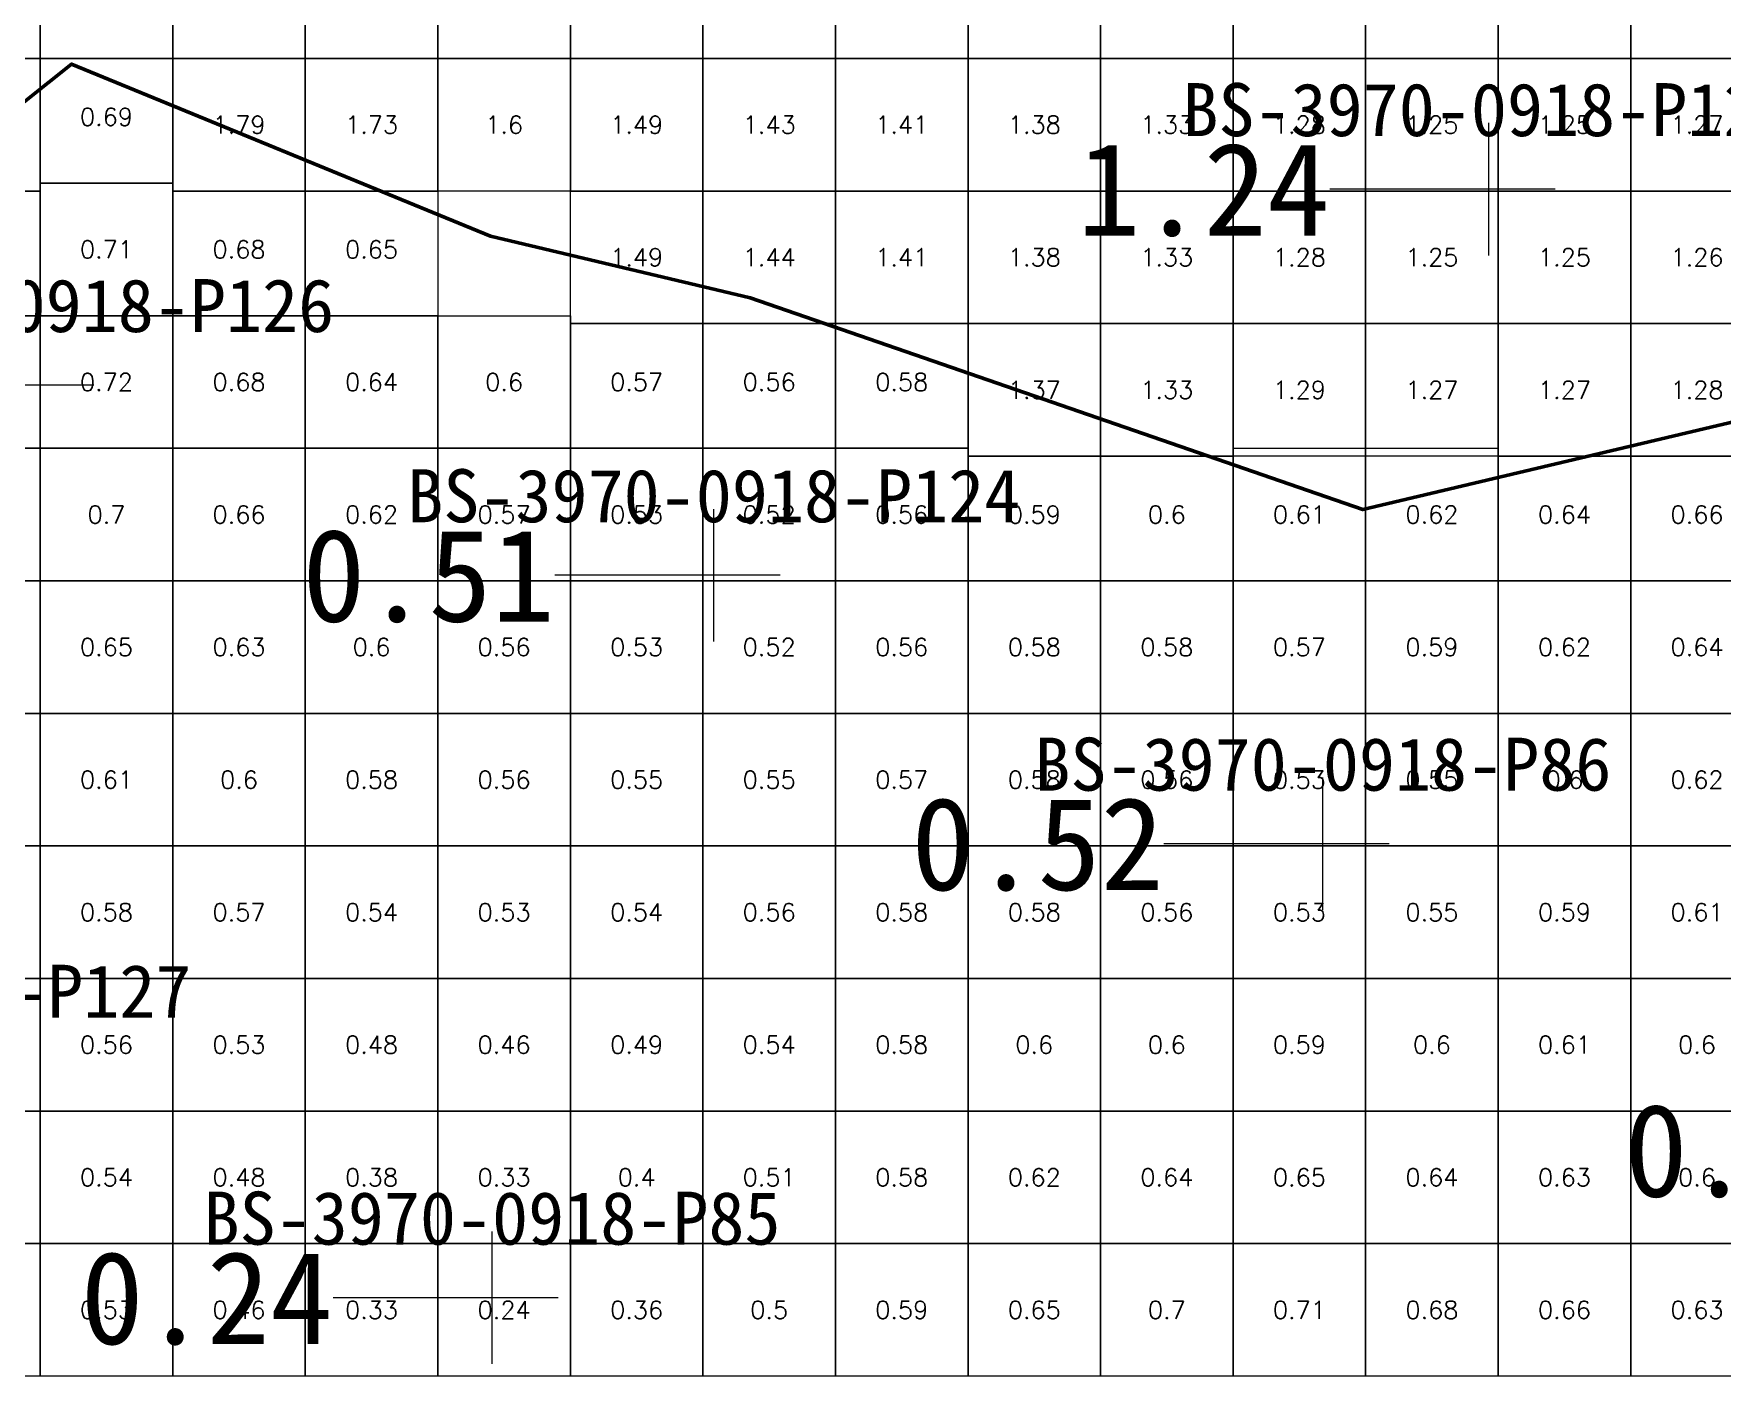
# Model space of a CAD drawing. Header units: inches. Extents: x 469796 to 469991, y 4349683 to 4349814.
# Drawn here: x 469877.26 to 469889.99, y 4349740.5 to 4349750.57 of the extents above; entities that cross this region are included whole.
import ezdxf
from ezdxf.enums import TextEntityAlignment as Align

# ---------------------------------------------------------------- set-up
doc = ezdxf.new("R2010")
doc.units = ezdxf.units.IN
doc.header["$MEASUREMENT"] = 0
for name, color, linetype, lineweight in [('点', 7, 'Continuous', 0), ('爆区方格网', 7, 'Continuous', 0), ('线条', 7, 'Continuous', 0), ('钻孔', 7, 'Continuous', 0)]:
    doc.layers.add(name, color=color, linetype=linetype, lineweight=lineweight)
doc.styles.add('3dmine_textStyle_1', font='txt.shx', dxfattribs={"height": 1, "bigfont": 'gbcbig.shx'})
doc.styles.add('3dmine_textStyle_2', font='', dxfattribs={"height": 1})
doc.styles.get('3dmine_textStyle_2').set_extended_font_data('SimSun-ExtB')

msp = doc.modelspace()

# ---------------------------------------------------------------- hatches: boundary and pattern name
at = {"layer": '钻孔', "linetype": 'Continuous', "lineweight": 0, "true_color": 0x0000ff, "extrusion": (0, 1, 0)}
msp.add_hatch(color=5, dxfattribs=at).paths.add_polyline_path([(-469889.234, 3959.669), (-469888.234, 3959.669), (-469888.234, 3972.669), (-469889.234, 3972.669)], flags=0)
at = {"layer": '钻孔', "linetype": 'Continuous', "lineweight": 0, "true_color": 0x00ffff, "extrusion": (0, 1, 0)}
for points in [[(-469878.209, 3959.597), (-469877.209, 3959.597), (-469877.209, 3972.597), (-469878.209, 3972.597)], [(-469883.386, 3959.727), (-469882.386, 3959.727), (-469882.386, 3972.727), (-469883.386, 3972.727)], [(-469887.981, 3959.727), (-469886.981, 3959.727), (-469886.981, 3972.727), (-469887.981, 3972.727)]]:
    msp.add_hatch(color=4, dxfattribs=at).paths.add_polyline_path(points, flags=0)
at = {"layer": '钻孔', "linetype": 'Continuous', "lineweight": 0, "true_color": 0x808080, "extrusion": (0, 1, 0)}
msp.add_hatch(color=8, dxfattribs=at).paths.add_polyline_path([(-469881.713, 3959.633), (-469880.713, 3959.633), (-469880.713, 3972.633), (-469881.713, 3972.633)], flags=0)

# ---------------------------------------------------------------- linework, layer by layer
at = {"color": 5, "linetype": 'Continuous', "lineweight": 50, "elevation": 3966.246}
msp.add_lwpolyline([(469863.277, 4349745.916), (469865.372, 4349742.59), (469870.758, 4349742.39), (469875.513, 4349745.185), (469875.059, 4349748.364), (469877.541, 4349750.341), (469880.7, 4349749.043), (469882.661, 4349748.577), (469887.283, 4349746.98), (469890.375, 4349747.712), (469892.104, 4349749.476), (469891.705, 4349752.968), (469892.637, 4349754.266), (469889.478, 4349756.794), (469884.88, 4349759.29), (469865.757, 4349749.122), (469863.277, 4349745.916)], dxfattribs=at)
at = {"color": 5, "linetype": 'Continuous', "lineweight": 53, "elevation": 3966.246}
msp.add_lwpolyline([(469890.375, 4349747.712), (469887.283, 4349746.98), (469882.661, 4349748.577), (469880.7, 4349749.043), (469877.541, 4349750.341), (469875.059, 4349748.364), (469875.513, 4349745.185), (469870.758, 4349742.39), (469865.372, 4349742.59), (469863.277, 4349745.916), (469863.277, 4349745.916)], dxfattribs=at)
at = {"layer": '点', "color": 138, "linetype": 'Continuous', "lineweight": 0, "true_color": 0x004c4c}
for points, elevation in [([(469888.234, 4349748.897), (469888.234, 4349749.897)], 3972.669), ([(469888.734, 4349749.397), (469887.734, 4349749.397)], 3972.669), ([(469877.709, 4349747.919), (469876.709, 4349747.919)], 3972.597), ([(469882.386, 4349745.984), (469882.386, 4349746.984)], 3972.727), ([(469882.886, 4349746.484), (469881.886, 4349746.484)], 3972.727), ([(469886.981, 4349743.959), (469886.981, 4349744.959)], 3972.727), ([(469887.481, 4349744.459), (469886.481, 4349744.459)], 3972.727), ([(469880.713, 4349740.534), (469880.713, 4349741.534)], 3972.633), ([(469881.213, 4349741.034), (469880.213, 4349741.034)], 3972.633)]:
    msp.add_lwpolyline(points, dxfattribs=dict(at, elevation=elevation))
at = {"layer": '爆区方格网', "color": 5, "linetype": 'Continuous', "lineweight": 0}
for points, elevation in [([(469877.304, 4349750.383), (469876.304, 4349750.383), (469876.304, 4349751.383), (469877.304, 4349751.383), (469877.304, 4349750.383)], 3972.334), ([(469878.304, 4349750.383), (469877.304, 4349750.383), (469877.304, 4349751.383), (469878.304, 4349751.383), (469878.304, 4349750.383)], 3972.334), ([(469879.304, 4349750.383), (469878.304, 4349750.383), (469878.304, 4349751.383), (469879.304, 4349751.383), (469879.304, 4349750.383)], 3972.334), ([(469880.304, 4349750.383), (469879.304, 4349750.383), (469879.304, 4349751.383), (469880.304, 4349751.383), (469880.304, 4349750.383)], 3972.334), ([(469881.304, 4349750.383), (469880.304, 4349750.383), (469880.304, 4349751.383), (469881.304, 4349751.383), (469881.304, 4349750.383)], 3972.334), ([(469882.304, 4349750.383), (469881.304, 4349750.383), (469881.304, 4349751.383), (469882.304, 4349751.383), (469882.304, 4349750.383)], 3972.334), ([(469877.304, 4349749.383), (469876.304, 4349749.383), (469876.304, 4349750.383), (469877.304, 4349750.383), (469877.304, 4349749.383)], 3972.334), ([(469878.304, 4349749.442), (469877.304, 4349749.442), (469877.304, 4349750.383), (469878.304, 4349750.383), (469878.304, 4349749.442)], 3972.193), ([(469879.304, 4349749.383), (469878.304, 4349749.383), (469878.304, 4349750.383), (469879.304, 4349750.383), (469879.304, 4349749.383)], 3972.334), ([(469880.304, 4349749.383), (469879.304, 4349749.383), (469879.304, 4349750.383), (469880.304, 4349750.383), (469880.304, 4349749.383)], 3972.334), ([(469881.304, 4349749.383), (469880.304, 4349749.383), (469880.304, 4349750.383), (469881.304, 4349750.383), (469881.304, 4349749.383)], 3972.334), ([(469882.304, 4349749.383), (469881.304, 4349749.383), (469881.304, 4349750.383), (469882.304, 4349750.383), (469882.304, 4349749.383)], 3972.334), ([(469877.304, 4349748.442), (469876.304, 4349748.442), (469876.304, 4349749.383), (469877.304, 4349749.383), (469877.304, 4349748.442)], 3972.193), ([(469878.304, 4349749.383), (469878.304, 4349748.442), (469877.304, 4349748.442), (469877.304, 4349749.383), (469877.304, 4349749.442), (469878.304, 4349749.442), (469878.304, 4349749.383)], 3972.193), ([(469879.304, 4349748.442), (469878.304, 4349748.442), (469878.304, 4349749.383), (469879.304, 4349749.383), (469879.304, 4349748.442)], 3972.193), ([(469880.304, 4349748.442), (469879.304, 4349748.442), (469879.304, 4349749.383), (469880.304, 4349749.383), (469880.304, 4349748.442)], 3972.193), ([(469882.304, 4349748.383), (469881.304, 4349748.383), (469881.304, 4349749.383), (469882.304, 4349749.383), (469882.304, 4349748.383)], 3972.334)]:
    msp.add_lwpolyline(points, dxfattribs=dict(at, elevation=elevation))
at = {"layer": '爆区方格网', "color": 5, "linetype": 'Continuous', "lineweight": 0, "true_color": 0x0000ff, "elevation": 3972.334}
for points in [[(469883.304, 4349750.383), (469882.304, 4349750.383), (469882.304, 4349751.383), (469883.304, 4349751.383), (469883.304, 4349750.383)], [(469884.304, 4349750.383), (469883.304, 4349750.383), (469883.304, 4349751.383), (469884.304, 4349751.383), (469884.304, 4349750.383)], [(469885.304, 4349750.383), (469884.304, 4349750.383), (469884.304, 4349751.383), (469885.304, 4349751.383), (469885.304, 4349750.383)], [(469886.304, 4349750.383), (469885.304, 4349750.383), (469885.304, 4349751.383), (469886.304, 4349751.383), (469886.304, 4349750.383)], [(469887.304, 4349750.383), (469886.304, 4349750.383), (469886.304, 4349751.383), (469887.304, 4349751.383), (469887.304, 4349750.383)], [(469888.304, 4349750.383), (469887.304, 4349750.383), (469887.304, 4349751.383), (469888.304, 4349751.383), (469888.304, 4349750.383)], [(469889.304, 4349750.383), (469888.304, 4349750.383), (469888.304, 4349751.383), (469889.304, 4349751.383), (469889.304, 4349750.383)], [(469890.304, 4349750.383), (469889.304, 4349750.383), (469889.304, 4349751.383), (469890.304, 4349751.383), (469890.304, 4349750.383)], [(469883.304, 4349749.383), (469882.304, 4349749.383), (469882.304, 4349750.383), (469883.304, 4349750.383), (469883.304, 4349749.383)], [(469884.304, 4349749.383), (469883.304, 4349749.383), (469883.304, 4349750.383), (469884.304, 4349750.383), (469884.304, 4349749.383)], [(469885.304, 4349749.383), (469884.304, 4349749.383), (469884.304, 4349750.383), (469885.304, 4349750.383), (469885.304, 4349749.383)], [(469886.304, 4349749.383), (469885.304, 4349749.383), (469885.304, 4349750.383), (469886.304, 4349750.383), (469886.304, 4349749.383)], [(469887.304, 4349749.383), (469886.304, 4349749.383), (469886.304, 4349750.383), (469887.304, 4349750.383), (469887.304, 4349749.383)], [(469888.304, 4349749.383), (469887.304, 4349749.383), (469887.304, 4349750.383), (469888.304, 4349750.383), (469888.304, 4349749.383)], [(469889.304, 4349749.383), (469888.304, 4349749.383), (469888.304, 4349750.383), (469889.304, 4349750.383), (469889.304, 4349749.383)], [(469890.304, 4349749.383), (469889.304, 4349749.383), (469889.304, 4349750.383), (469890.304, 4349750.383), (469890.304, 4349749.383)], [(469883.304, 4349748.383), (469882.304, 4349748.383), (469882.304, 4349749.383), (469883.304, 4349749.383), (469883.304, 4349748.383)], [(469884.304, 4349748.383), (469883.304, 4349748.383), (469883.304, 4349749.383), (469884.304, 4349749.383), (469884.304, 4349748.383)], [(469885.304, 4349748.383), (469884.304, 4349748.383), (469884.304, 4349749.383), (469885.304, 4349749.383), (469885.304, 4349748.383)], [(469886.304, 4349748.383), (469885.304, 4349748.383), (469885.304, 4349749.383), (469886.304, 4349749.383), (469886.304, 4349748.383)], [(469887.304, 4349748.383), (469886.304, 4349748.383), (469886.304, 4349749.383), (469887.304, 4349749.383), (469887.304, 4349748.383)], [(469888.304, 4349748.383), (469887.304, 4349748.383), (469887.304, 4349749.383), (469888.304, 4349749.383), (469888.304, 4349748.383)], [(469889.304, 4349748.383), (469888.304, 4349748.383), (469888.304, 4349749.383), (469889.304, 4349749.383), (469889.304, 4349748.383)], [(469890.304, 4349748.383), (469889.304, 4349748.383), (469889.304, 4349749.383), (469890.304, 4349749.383), (469890.304, 4349748.383)], [(469885.304, 4349747.383), (469884.304, 4349747.383), (469884.304, 4349748.383), (469885.304, 4349748.383), (469885.304, 4349747.383)], [(469886.304, 4349747.383), (469885.304, 4349747.383), (469885.304, 4349748.383), (469886.304, 4349748.383), (469886.304, 4349747.383)], [(469887.304, 4349747.383), (469886.304, 4349747.383), (469886.304, 4349748.383), (469887.304, 4349748.383), (469887.304, 4349747.383)], [(469888.304, 4349747.383), (469887.304, 4349747.383), (469887.304, 4349748.383), (469888.304, 4349748.383), (469888.304, 4349747.383)], [(469889.304, 4349747.383), (469888.304, 4349747.383), (469888.304, 4349748.383), (469889.304, 4349748.383), (469889.304, 4349747.383)], [(469890.304, 4349747.383), (469889.304, 4349747.383), (469889.304, 4349748.383), (469890.304, 4349748.383), (469890.304, 4349747.383)]]:
    msp.add_lwpolyline(points, dxfattribs=at)
at = {"layer": '爆区方格网', "color": 4, "linetype": 'Continuous', "lineweight": 0, "true_color": 0x00ffff, "elevation": 3972.193}
for points in [[(469877.304, 4349747.442), (469876.304, 4349747.442), (469876.304, 4349748.442), (469877.304, 4349748.442), (469877.304, 4349747.442)], [(469878.304, 4349747.442), (469877.304, 4349747.442), (469877.304, 4349748.442), (469878.304, 4349748.442), (469878.304, 4349747.442)], [(469879.304, 4349747.442), (469878.304, 4349747.442), (469878.304, 4349748.442), (469879.304, 4349748.442), (469879.304, 4349747.442)], [(469880.304, 4349747.442), (469879.304, 4349747.442), (469879.304, 4349748.442), (469880.304, 4349748.442), (469880.304, 4349747.442)], [(469881.304, 4349748.383), (469881.304, 4349747.442), (469880.304, 4349747.442), (469880.304, 4349748.442), (469881.304, 4349748.442), (469881.304, 4349748.383)], [(469882.304, 4349747.442), (469881.304, 4349747.442), (469881.304, 4349748.383), (469882.304, 4349748.383), (469882.304, 4349747.442)], [(469883.304, 4349747.442), (469882.304, 4349747.442), (469882.304, 4349748.383), (469883.304, 4349748.383), (469883.304, 4349747.442)], [(469884.304, 4349747.442), (469883.304, 4349747.442), (469883.304, 4349748.383), (469884.304, 4349748.383), (469884.304, 4349747.442)], [(469877.304, 4349746.442), (469876.304, 4349746.442), (469876.304, 4349747.442), (469877.304, 4349747.442), (469877.304, 4349746.442)], [(469878.304, 4349746.442), (469877.304, 4349746.442), (469877.304, 4349747.442), (469878.304, 4349747.442), (469878.304, 4349746.442)], [(469879.304, 4349746.442), (469878.304, 4349746.442), (469878.304, 4349747.442), (469879.304, 4349747.442), (469879.304, 4349746.442)], [(469880.304, 4349746.442), (469879.304, 4349746.442), (469879.304, 4349747.442), (469880.304, 4349747.442), (469880.304, 4349746.442)], [(469881.304, 4349746.442), (469880.304, 4349746.442), (469880.304, 4349747.442), (469881.304, 4349747.442), (469881.304, 4349746.442)], [(469882.304, 4349746.442), (469881.304, 4349746.442), (469881.304, 4349747.442), (469882.304, 4349747.442), (469882.304, 4349746.442)], [(469883.304, 4349746.442), (469882.304, 4349746.442), (469882.304, 4349747.442), (469883.304, 4349747.442), (469883.304, 4349746.442)], [(469884.304, 4349747.383), (469884.304, 4349746.442), (469883.304, 4349746.442), (469883.304, 4349747.442), (469884.304, 4349747.442), (469884.304, 4349747.383)], [(469887.304, 4349746.442), (469886.304, 4349746.442), (469886.304, 4349747.383), (469886.304, 4349747.442), (469887.304, 4349747.442), (469887.304, 4349746.442)], [(469888.304, 4349747.383), (469888.304, 4349746.442), (469887.304, 4349746.442), (469887.304, 4349747.442), (469888.304, 4349747.442), (469888.304, 4349747.383)], [(469885.304, 4349746.442), (469884.304, 4349746.442), (469884.304, 4349747.383), (469885.304, 4349747.383), (469885.304, 4349746.442)], [(469886.304, 4349746.442), (469885.304, 4349746.442), (469885.304, 4349747.383), (469886.304, 4349747.383), (469886.304, 4349746.442)], [(469889.304, 4349746.442), (469888.304, 4349746.442), (469888.304, 4349747.383), (469889.304, 4349747.383), (469889.304, 4349746.442)], [(469890.304, 4349746.442), (469889.304, 4349746.442), (469889.304, 4349747.383), (469890.304, 4349747.383), (469890.304, 4349746.442)], [(469877.304, 4349745.442), (469876.304, 4349745.442), (469876.304, 4349746.442), (469877.304, 4349746.442), (469877.304, 4349745.442)], [(469878.304, 4349745.442), (469877.304, 4349745.442), (469877.304, 4349746.442), (469878.304, 4349746.442), (469878.304, 4349745.442)], [(469879.304, 4349745.442), (469878.304, 4349745.442), (469878.304, 4349746.442), (469879.304, 4349746.442), (469879.304, 4349745.442)], [(469880.304, 4349745.442), (469879.304, 4349745.442), (469879.304, 4349746.442), (469880.304, 4349746.442), (469880.304, 4349745.442)], [(469881.304, 4349745.442), (469880.304, 4349745.442), (469880.304, 4349746.442), (469881.304, 4349746.442), (469881.304, 4349745.442)], [(469882.304, 4349745.442), (469881.304, 4349745.442), (469881.304, 4349746.442), (469882.304, 4349746.442), (469882.304, 4349745.442)], [(469883.304, 4349745.442), (469882.304, 4349745.442), (469882.304, 4349746.442), (469883.304, 4349746.442), (469883.304, 4349745.442)], [(469884.304, 4349745.442), (469883.304, 4349745.442), (469883.304, 4349746.442), (469884.304, 4349746.442), (469884.304, 4349745.442)], [(469885.304, 4349745.442), (469884.304, 4349745.442), (469884.304, 4349746.442), (469885.304, 4349746.442), (469885.304, 4349745.442)], [(469886.304, 4349745.442), (469885.304, 4349745.442), (469885.304, 4349746.442), (469886.304, 4349746.442), (469886.304, 4349745.442)], [(469887.304, 4349745.442), (469886.304, 4349745.442), (469886.304, 4349746.442), (469887.304, 4349746.442), (469887.304, 4349745.442)], [(469888.304, 4349745.442), (469887.304, 4349745.442), (469887.304, 4349746.442), (469888.304, 4349746.442), (469888.304, 4349745.442)], [(469889.304, 4349745.442), (469888.304, 4349745.442), (469888.304, 4349746.442), (469889.304, 4349746.442), (469889.304, 4349745.442)], [(469890.304, 4349745.442), (469889.304, 4349745.442), (469889.304, 4349746.442), (469890.304, 4349746.442), (469890.304, 4349745.442)], [(469877.304, 4349744.442), (469876.304, 4349744.442), (469876.304, 4349745.442), (469877.304, 4349745.442), (469877.304, 4349744.442)], [(469878.304, 4349744.442), (469877.304, 4349744.442), (469877.304, 4349745.442), (469878.304, 4349745.442), (469878.304, 4349744.442)], [(469879.304, 4349744.442), (469878.304, 4349744.442), (469878.304, 4349745.442), (469879.304, 4349745.442), (469879.304, 4349744.442)], [(469880.304, 4349744.442), (469879.304, 4349744.442), (469879.304, 4349745.442), (469880.304, 4349745.442), (469880.304, 4349744.442)], [(469881.304, 4349744.442), (469880.304, 4349744.442), (469880.304, 4349745.442), (469881.304, 4349745.442), (469881.304, 4349744.442)], [(469882.304, 4349744.442), (469881.304, 4349744.442), (469881.304, 4349745.442), (469882.304, 4349745.442), (469882.304, 4349744.442)], [(469883.304, 4349744.442), (469882.304, 4349744.442), (469882.304, 4349745.442), (469883.304, 4349745.442), (469883.304, 4349744.442)], [(469884.304, 4349744.442), (469883.304, 4349744.442), (469883.304, 4349745.442), (469884.304, 4349745.442), (469884.304, 4349744.442)], [(469885.304, 4349744.442), (469884.304, 4349744.442), (469884.304, 4349745.442), (469885.304, 4349745.442), (469885.304, 4349744.442)], [(469886.304, 4349744.442), (469885.304, 4349744.442), (469885.304, 4349745.442), (469886.304, 4349745.442), (469886.304, 4349744.442)], [(469887.304, 4349744.442), (469886.304, 4349744.442), (469886.304, 4349745.442), (469887.304, 4349745.442), (469887.304, 4349744.442)], [(469888.304, 4349744.442), (469887.304, 4349744.442), (469887.304, 4349745.442), (469888.304, 4349745.442), (469888.304, 4349744.442)], [(469889.304, 4349744.442), (469888.304, 4349744.442), (469888.304, 4349745.442), (469889.304, 4349745.442), (469889.304, 4349744.442)], [(469890.304, 4349744.442), (469889.304, 4349744.442), (469889.304, 4349745.442), (469890.304, 4349745.442), (469890.304, 4349744.442)], [(469877.304, 4349743.442), (469876.304, 4349743.442), (469876.304, 4349744.442), (469877.304, 4349744.442), (469877.304, 4349743.442)], [(469878.304, 4349743.442), (469877.304, 4349743.442), (469877.304, 4349744.442), (469878.304, 4349744.442), (469878.304, 4349743.442)], [(469879.304, 4349743.442), (469878.304, 4349743.442), (469878.304, 4349744.442), (469879.304, 4349744.442), (469879.304, 4349743.442)], [(469880.304, 4349743.442), (469879.304, 4349743.442), (469879.304, 4349744.442), (469880.304, 4349744.442), (469880.304, 4349743.442)], [(469881.304, 4349743.442), (469880.304, 4349743.442), (469880.304, 4349744.442), (469881.304, 4349744.442), (469881.304, 4349743.442)], [(469882.304, 4349743.442), (469881.304, 4349743.442), (469881.304, 4349744.442), (469882.304, 4349744.442), (469882.304, 4349743.442)], [(469883.304, 4349743.442), (469882.304, 4349743.442), (469882.304, 4349744.442), (469883.304, 4349744.442), (469883.304, 4349743.442)], [(469884.304, 4349743.442), (469883.304, 4349743.442), (469883.304, 4349744.442), (469884.304, 4349744.442), (469884.304, 4349743.442)], [(469885.304, 4349743.442), (469884.304, 4349743.442), (469884.304, 4349744.442), (469885.304, 4349744.442), (469885.304, 4349743.442)], [(469886.304, 4349743.442), (469885.304, 4349743.442), (469885.304, 4349744.442), (469886.304, 4349744.442), (469886.304, 4349743.442)], [(469887.304, 4349743.442), (469886.304, 4349743.442), (469886.304, 4349744.442), (469887.304, 4349744.442), (469887.304, 4349743.442)], [(469888.304, 4349743.442), (469887.304, 4349743.442), (469887.304, 4349744.442), (469888.304, 4349744.442), (469888.304, 4349743.442)], [(469889.304, 4349743.442), (469888.304, 4349743.442), (469888.304, 4349744.442), (469889.304, 4349744.442), (469889.304, 4349743.442)], [(469890.304, 4349743.442), (469889.304, 4349743.442), (469889.304, 4349744.442), (469890.304, 4349744.442), (469890.304, 4349743.442)], [(469877.304, 4349742.442), (469876.304, 4349742.442), (469876.304, 4349743.442), (469877.304, 4349743.442), (469877.304, 4349742.442)], [(469878.304, 4349742.442), (469877.304, 4349742.442), (469877.304, 4349743.442), (469878.304, 4349743.442), (469878.304, 4349742.442)], [(469879.304, 4349742.442), (469878.304, 4349742.442), (469878.304, 4349743.442), (469879.304, 4349743.442), (469879.304, 4349742.442)], [(469880.304, 4349742.442), (469879.304, 4349742.442), (469879.304, 4349743.442), (469880.304, 4349743.442), (469880.304, 4349742.442)], [(469881.304, 4349742.442), (469880.304, 4349742.442), (469880.304, 4349743.442), (469881.304, 4349743.442), (469881.304, 4349742.442)], [(469882.304, 4349742.442), (469881.304, 4349742.442), (469881.304, 4349743.442), (469882.304, 4349743.442), (469882.304, 4349742.442)], [(469883.304, 4349742.442), (469882.304, 4349742.442), (469882.304, 4349743.442), (469883.304, 4349743.442), (469883.304, 4349742.442)], [(469884.304, 4349742.442), (469883.304, 4349742.442), (469883.304, 4349743.442), (469884.304, 4349743.442), (469884.304, 4349742.442)], [(469885.304, 4349742.442), (469884.304, 4349742.442), (469884.304, 4349743.442), (469885.304, 4349743.442), (469885.304, 4349742.442)], [(469886.304, 4349742.442), (469885.304, 4349742.442), (469885.304, 4349743.442), (469886.304, 4349743.442), (469886.304, 4349742.442)], [(469887.304, 4349742.442), (469886.304, 4349742.442), (469886.304, 4349743.442), (469887.304, 4349743.442), (469887.304, 4349742.442)], [(469888.304, 4349742.442), (469887.304, 4349742.442), (469887.304, 4349743.442), (469888.304, 4349743.442), (469888.304, 4349742.442)], [(469889.304, 4349742.442), (469888.304, 4349742.442), (469888.304, 4349743.442), (469889.304, 4349743.442), (469889.304, 4349742.442)], [(469890.304, 4349742.442), (469889.304, 4349742.442), (469889.304, 4349743.442), (469890.304, 4349743.442), (469890.304, 4349742.442)], [(469877.304, 4349741.442), (469876.304, 4349741.442), (469876.304, 4349742.442), (469877.304, 4349742.442), (469877.304, 4349741.442)], [(469878.304, 4349741.442), (469877.304, 4349741.442), (469877.304, 4349742.442), (469878.304, 4349742.442), (469878.304, 4349741.442)], [(469879.304, 4349741.442), (469878.304, 4349741.442), (469878.304, 4349742.442), (469879.304, 4349742.442), (469879.304, 4349741.442)], [(469880.304, 4349741.442), (469879.304, 4349741.442), (469879.304, 4349742.442), (469880.304, 4349742.442), (469880.304, 4349741.442)], [(469881.304, 4349741.442), (469880.304, 4349741.442), (469880.304, 4349742.442), (469881.304, 4349742.442), (469881.304, 4349741.442)], [(469882.304, 4349741.442), (469881.304, 4349741.442), (469881.304, 4349742.442), (469882.304, 4349742.442), (469882.304, 4349741.442)], [(469883.304, 4349741.442), (469882.304, 4349741.442), (469882.304, 4349742.442), (469883.304, 4349742.442), (469883.304, 4349741.442)], [(469884.304, 4349741.442), (469883.304, 4349741.442), (469883.304, 4349742.442), (469884.304, 4349742.442), (469884.304, 4349741.442)], [(469885.304, 4349741.442), (469884.304, 4349741.442), (469884.304, 4349742.442), (469885.304, 4349742.442), (469885.304, 4349741.442)], [(469886.304, 4349741.442), (469885.304, 4349741.442), (469885.304, 4349742.442), (469886.304, 4349742.442), (469886.304, 4349741.442)], [(469887.304, 4349741.442), (469886.304, 4349741.442), (469886.304, 4349742.442), (469887.304, 4349742.442), (469887.304, 4349741.442)], [(469888.304, 4349741.442), (469887.304, 4349741.442), (469887.304, 4349742.442), (469888.304, 4349742.442), (469888.304, 4349741.442)], [(469889.304, 4349741.442), (469888.304, 4349741.442), (469888.304, 4349742.442), (469889.304, 4349742.442), (469889.304, 4349741.442)], [(469890.304, 4349741.442), (469889.304, 4349741.442), (469889.304, 4349742.442), (469890.304, 4349742.442), (469890.304, 4349741.442)], [(469877.304, 4349740.442), (469876.304, 4349740.442), (469876.304, 4349741.442), (469877.304, 4349741.442), (469877.304, 4349740.442)], [(469878.304, 4349740.442), (469877.304, 4349740.442), (469877.304, 4349741.442), (469878.304, 4349741.442), (469878.304, 4349740.442)], [(469879.304, 4349740.442), (469878.304, 4349740.442), (469878.304, 4349741.442), (469879.304, 4349741.442), (469879.304, 4349740.442)], [(469880.304, 4349740.442), (469879.304, 4349740.442), (469879.304, 4349741.442), (469880.304, 4349741.442), (469880.304, 4349740.442)], [(469881.304, 4349740.442), (469880.304, 4349740.442), (469880.304, 4349741.442), (469881.304, 4349741.442), (469881.304, 4349740.442)], [(469882.304, 4349740.442), (469881.304, 4349740.442), (469881.304, 4349741.442), (469882.304, 4349741.442), (469882.304, 4349740.442)], [(469883.304, 4349740.442), (469882.304, 4349740.442), (469882.304, 4349741.442), (469883.304, 4349741.442), (469883.304, 4349740.442)], [(469884.304, 4349740.442), (469883.304, 4349740.442), (469883.304, 4349741.442), (469884.304, 4349741.442), (469884.304, 4349740.442)], [(469885.304, 4349740.442), (469884.304, 4349740.442), (469884.304, 4349741.442), (469885.304, 4349741.442), (469885.304, 4349740.442)], [(469886.304, 4349740.442), (469885.304, 4349740.442), (469885.304, 4349741.442), (469886.304, 4349741.442), (469886.304, 4349740.442)], [(469887.304, 4349740.442), (469886.304, 4349740.442), (469886.304, 4349741.442), (469887.304, 4349741.442), (469887.304, 4349740.442)], [(469888.304, 4349740.442), (469887.304, 4349740.442), (469887.304, 4349741.442), (469888.304, 4349741.442), (469888.304, 4349740.442)], [(469889.304, 4349740.442), (469888.304, 4349740.442), (469888.304, 4349741.442), (469889.304, 4349741.442), (469889.304, 4349740.442)], [(469890.304, 4349740.442), (469889.304, 4349740.442), (469889.304, 4349741.442), (469890.304, 4349741.442), (469890.304, 4349740.442)]]:
    msp.add_lwpolyline(points, dxfattribs=at)
at = {"layer": '线条', "color": 138, "linetype": 'Continuous', "lineweight": 0, "true_color": 0x004c4c}
for points, elevation in [([(469888.234, 4349749.397), (469888.234, 4349749.397), (469888.234, 4349749.397)], 3972.669), ([(469882.386, 4349746.484), (469882.386, 4349746.484), (469882.386, 4349746.484)], 3972.727), ([(469886.981, 4349744.459), (469886.981, 4349744.459), (469886.981, 4349744.459)], 3972.727), ([(469880.713, 4349741.034), (469880.713, 4349741.034), (469880.713, 4349741.034)], 3972.633)]:
    msp.add_lwpolyline(points, dxfattribs=dict(at, elevation=elevation))
at = {"layer": '钻孔', "color": 5, "linetype": 'Continuous', "lineweight": 0, "true_color": 0x0000ff}
for elevation in [3972.669, 3959.669]:
    msp.add_lwpolyline([(469888.234, 4349749.397), (469887.034, 4349749.397)], dxfattribs=dict(at, elevation=elevation))
at = {"layer": '钻孔', "color": 4, "linetype": 'Continuous', "lineweight": 0, "true_color": 0x00ffff}
for points, elevation in [([(469882.386, 4349746.484), (469881.186, 4349746.484)], 3972.727), ([(469882.386, 4349746.484), (469881.186, 4349746.484)], 3959.727), ([(469886.981, 4349744.459), (469885.781, 4349744.459)], 3972.727), ([(469886.981, 4349744.459), (469885.781, 4349744.459)], 3959.727)]:
    msp.add_lwpolyline(points, dxfattribs=dict(at, elevation=elevation))
at = {"layer": '钻孔', "color": 8, "linetype": 'Continuous', "lineweight": 0, "true_color": 0x808080}
for elevation in [3972.633, 3959.633]:
    msp.add_lwpolyline([(469880.713, 4349741.034), (469879.513, 4349741.034)], dxfattribs=dict(at, elevation=elevation))

# ---------------------------------------------------------------- texts
at = {"color": 5, "linetype": 'Continuous', "lineweight": 0, "style": '3dmine_textStyle_1'}
for s, p in [('0.69', (469877.804, 4349749.942, 3972.193)), ('1.79', (469878.804, 4349749.883, 3972.334)), ('1.73', (469879.804, 4349749.883, 3972.334)), ('1.6', (469880.804, 4349749.883, 3972.334)), ('1.49', (469881.804, 4349749.883, 3972.334))]:
    msp.add_text(s, height=0.1333, dxfattribs=at).set_placement(p, align=Align.MIDDLE_CENTER)
at = {"color": 5, "linetype": 'Continuous', "lineweight": 0, "true_color": 0x0000ff, "style": '3dmine_textStyle_1'}
for s, p in [('1.43', (469882.804, 4349749.883, 3972.334)), ('1.41', (469883.804, 4349749.883, 3972.334)), ('1.38', (469884.804, 4349749.883, 3972.334)), ('1.33', (469885.804, 4349749.883, 3972.334)), ('1.28', (469886.804, 4349749.883, 3972.334)), ('1.25', (469887.804, 4349749.883, 3972.334)), ('1.25', (469888.804, 4349749.883, 3972.334)), ('1.27', (469889.804, 4349749.883, 3972.334)), ('1.49', (469881.804, 4349748.883, 3972.334)), ('1.44', (469882.804, 4349748.883, 3972.334)), ('1.41', (469883.804, 4349748.883, 3972.334)), ('1.38', (469884.804, 4349748.883, 3972.334)), ('1.33', (469885.804, 4349748.883, 3972.334)), ('1.28', (469886.804, 4349748.883, 3972.334)), ('1.25', (469887.804, 4349748.883, 3972.334)), ('1.25', (469888.804, 4349748.883, 3972.334)), ('1.26', (469889.804, 4349748.883, 3972.334)), ('1.37', (469884.804, 4349747.883, 3972.334)), ('1.33', (469885.804, 4349747.883, 3972.334)), ('1.29', (469886.804, 4349747.883, 3972.334)), ('1.27', (469887.804, 4349747.883, 3972.334)), ('1.27', (469888.804, 4349747.883, 3972.334)), ('1.28', (469889.804, 4349747.883, 3972.334))]:
    msp.add_text(s, height=0.1333, dxfattribs=at).set_placement(p, align=Align.MIDDLE_CENTER)
at = {"color": 4, "linetype": 'Continuous', "lineweight": 0, "true_color": 0x00ffff, "style": '3dmine_textStyle_1'}
for s, p in [('0.71', (469877.804, 4349748.942, 3972.193)), ('0.68', (469878.804, 4349748.942, 3972.193)), ('0.65', (469879.804, 4349748.942, 3972.193)), ('0.72', (469877.804, 4349747.942, 3972.193)), ('0.68', (469878.804, 4349747.942, 3972.193)), ('0.64', (469879.804, 4349747.942, 3972.193)), ('0.6', (469880.804, 4349747.942, 3972.193)), ('0.57', (469881.804, 4349747.942, 3972.193)), ('0.56', (469882.804, 4349747.942, 3972.193)), ('0.58', (469883.804, 4349747.942, 3972.193)), ('0.7', (469877.804, 4349746.942, 3972.193)), ('0.66', (469878.804, 4349746.942, 3972.193)), ('0.62', (469879.804, 4349746.942, 3972.193)), ('0.57', (469880.804, 4349746.942, 3972.193)), ('0.53', (469881.804, 4349746.942, 3972.193)), ('0.52', (469882.804, 4349746.942, 3972.193)), ('0.56', (469883.804, 4349746.942, 3972.193)), ('0.59', (469884.804, 4349746.942, 3972.193)), ('0.6', (469885.804, 4349746.942, 3972.193)), ('0.61', (469886.804, 4349746.942, 3972.193)), ('0.62', (469887.804, 4349746.942, 3972.193)), ('0.64', (469888.804, 4349746.942, 3972.193)), ('0.66', (469889.804, 4349746.942, 3972.193)), ('0.65', (469877.804, 4349745.942, 3972.193)), ('0.63', (469878.804, 4349745.942, 3972.193)), ('0.6', (469879.804, 4349745.942, 3972.193)), ('0.56', (469880.804, 4349745.942, 3972.193)), ('0.53', (469881.804, 4349745.942, 3972.193)), ('0.52', (469882.804, 4349745.942, 3972.193)), ('0.56', (469883.804, 4349745.942, 3972.193)), ('0.58', (469884.804, 4349745.942, 3972.193)), ('0.58', (469885.804, 4349745.942, 3972.193)), ('0.57', (469886.804, 4349745.942, 3972.193)), ('0.59', (469887.804, 4349745.942, 3972.193)), ('0.62', (469888.804, 4349745.942, 3972.193)), ('0.64', (469889.804, 4349745.942, 3972.193)), ('0.61', (469877.804, 4349744.942, 3972.193)), ('0.6', (469878.804, 4349744.942, 3972.193)), ('0.58', (469879.804, 4349744.942, 3972.193)), ('0.56', (469880.804, 4349744.942, 3972.193)), ('0.55', (469881.804, 4349744.942, 3972.193)), ('0.55', (469882.804, 4349744.942, 3972.193)), ('0.57', (469883.804, 4349744.942, 3972.193)), ('0.58', (469884.804, 4349744.942, 3972.193)), ('0.56', (469885.804, 4349744.942, 3972.193)), ('0.53', (469886.804, 4349744.942, 3972.193)), ('0.55', (469887.804, 4349744.942, 3972.193)), ('0.6', (469888.804, 4349744.942, 3972.193)), ('0.62', (469889.804, 4349744.942, 3972.193)), ('0.58', (469877.804, 4349743.942, 3972.193)), ('0.57', (469878.804, 4349743.942, 3972.193)), ('0.54', (469879.804, 4349743.942, 3972.193)), ('0.53', (469880.804, 4349743.942, 3972.193)), ('0.54', (469881.804, 4349743.942, 3972.193)), ('0.56', (469882.804, 4349743.942, 3972.193)), ('0.58', (469883.804, 4349743.942, 3972.193)), ('0.58', (469884.804, 4349743.942, 3972.193)), ('0.56', (469885.804, 4349743.942, 3972.193)), ('0.53', (469886.804, 4349743.942, 3972.193)), ('0.55', (469887.804, 4349743.942, 3972.193)), ('0.59', (469888.804, 4349743.942, 3972.193)), ('0.61', (469889.804, 4349743.942, 3972.193)), ('0.56', (469877.804, 4349742.942, 3972.193)), ('0.53', (469878.804, 4349742.942, 3972.193)), ('0.48', (469879.804, 4349742.942, 3972.193)), ('0.46', (469880.804, 4349742.942, 3972.193)), ('0.49', (469881.804, 4349742.942, 3972.193)), ('0.54', (469882.804, 4349742.942, 3972.193)), ('0.58', (469883.804, 4349742.942, 3972.193)), ('0.6', (469884.804, 4349742.942, 3972.193)), ('0.6', (469885.804, 4349742.942, 3972.193)), ('0.59', (469886.804, 4349742.942, 3972.193)), ('0.6', (469887.804, 4349742.942, 3972.193)), ('0.61', (469888.804, 4349742.942, 3972.193)), ('0.6', (469889.804, 4349742.942, 3972.193)), ('0.54', (469877.804, 4349741.942, 3972.193)), ('0.48', (469878.804, 4349741.942, 3972.193)), ('0.38', (469879.804, 4349741.942, 3972.193)), ('0.33', (469880.804, 4349741.942, 3972.193)), ('0.4', (469881.804, 4349741.942, 3972.193)), ('0.51', (469882.804, 4349741.942, 3972.193)), ('0.58', (469883.804, 4349741.942, 3972.193)), ('0.62', (469884.804, 4349741.942, 3972.193)), ('0.64', (469885.804, 4349741.942, 3972.193)), ('0.65', (469886.804, 4349741.942, 3972.193)), ('0.64', (469887.804, 4349741.942, 3972.193)), ('0.63', (469888.804, 4349741.942, 3972.193)), ('0.6', (469889.804, 4349741.942, 3972.193)), ('0.53', (469877.804, 4349740.942, 3972.193)), ('0.46', (469878.804, 4349740.942, 3972.193)), ('0.33', (469879.804, 4349740.942, 3972.193)), ('0.24', (469880.804, 4349740.942, 3972.193)), ('0.36', (469881.804, 4349740.942, 3972.193)), ('0.5', (469882.804, 4349740.942, 3972.193)), ('0.59', (469883.804, 4349740.942, 3972.193)), ('0.65', (469884.804, 4349740.942, 3972.193)), ('0.7', (469885.804, 4349740.942, 3972.193)), ('0.71', (469886.804, 4349740.942, 3972.193)), ('0.68', (469887.804, 4349740.942, 3972.193)), ('0.66', (469888.804, 4349740.942, 3972.193)), ('0.63', (469889.804, 4349740.942, 3972.193))]:
    msp.add_text(s, height=0.1333, dxfattribs=at).set_placement(p, align=Align.MIDDLE_CENTER)
at = {"layer": '钻孔', "color": 138, "linetype": 'Continuous', "lineweight": 0, "true_color": 0x004c4c, "style": '3dmine_textStyle_2'}
for s, p in [('BS-3970-0918-P120', (469888.234, 4349749.797, 3972.669)), ('BS-3970-0918-P126', (469877.209, 4349748.319, 3972.597)), ('BS-3970-0918-P124', (469882.386, 4349746.884, 3972.727)), ('BS-3970-0918-P86', (469886.981, 4349744.859, 3972.727)), ('BS-3970-0918-P127', (469876.132, 4349743.146, 3972.526)), ('BS-3970-0918-P85', (469880.713, 4349741.434, 3972.633))]:
    msp.add_text(s, height=0.4, dxfattribs=at).set_placement(p, align=Align.CENTER)
at = {"layer": '钻孔', "color": 5, "linetype": 'Continuous', "lineweight": 0, "true_color": 0x0000ff, "style": '3dmine_textStyle_2'}
msp.add_text('1.24', height=0.7, dxfattribs=at).set_placement((469887.034, 4349749.397, 3966.169), align=Align.MIDDLE_RIGHT)
at = {"layer": '钻孔', "color": 4, "linetype": 'Continuous', "lineweight": 0, "true_color": 0x00ffff, "style": '3dmine_textStyle_2'}
for s, p in [('0.51', (469881.186, 4349746.484, 3966.227)), ('0.52', (469885.781, 4349744.459, 3966.227))]:
    msp.add_text(s, height=0.7, dxfattribs=at).set_placement(p, align=Align.MIDDLE_RIGHT)
at = {"layer": '钻孔', "color": 8, "linetype": 'Continuous', "lineweight": 0, "true_color": 0x808080, "style": '3dmine_textStyle_2'}
for s, p in [('0.39', (469891.162, 4349742.146, 3966.475)), ('0.24', (469879.513, 4349741.034, 3966.133))]:
    msp.add_text(s, height=0.7, dxfattribs=at).set_placement(p, align=Align.MIDDLE_RIGHT)

doc.saveas('drawing.dxf')
